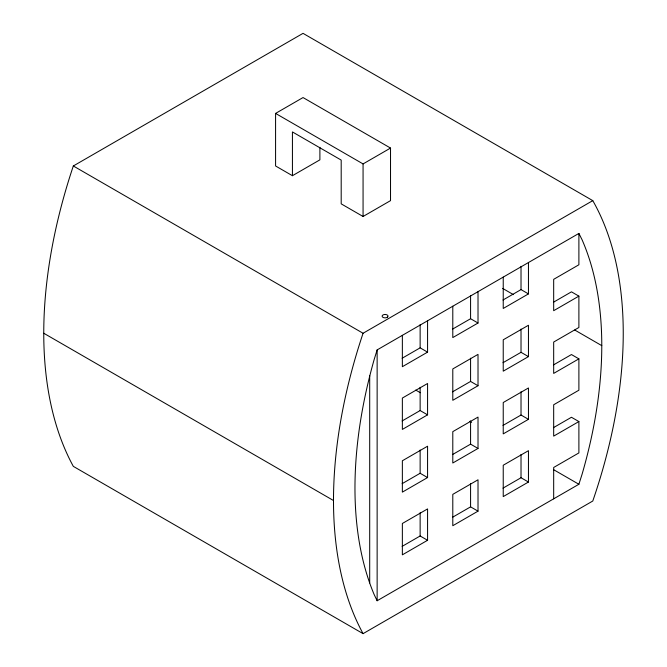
<?xml version="1.0" encoding="UTF-8"?>
<svg xmlns="http://www.w3.org/2000/svg" width="667" height="667" viewBox="0 0 667 667"><rect width="100%" height="100%" fill="white"/><g stroke="black" fill="none" stroke-linecap="round" stroke-linejoin="round"><path stroke-width="1" d="M377.138 349.908L374.129 359.63A395.197 228.164 -60 0 0 374.129 594.497L377.138 600.75L578.889 484.267L582.066 474.279A383.909 221.652 -60 0 0 582.066 239.753L578.889 233.425L377.138 349.908L377.138 600.75M73.32 165.975L303.035 33.35L592.78 200.634A414.265 239.178 -60 0 1 592.78 501.025L363.065 633.65L73.32 466.366A425.554 245.698 -60 0 1 73.32 165.975L363.065 333.258L592.78 200.634M275.579 113.415L303.035 97.557L390.528 148.066L390.528 200.634L363.065 216.483L341.196 203.86L341.196 160.088L292.429 131.933L292.429 175.704L275.579 165.975L275.579 113.415L363.065 163.924L390.528 148.066M292.429 175.704L319.893 159.847L319.893 147.349M402.126 358.246L420.135 347.849L427.572 352.143L427.572 320.785M452.559 329.123L470.577 318.726L478.014 323.02L478.014 291.662M503.001 300.008L521.019 289.603L528.456 293.897L528.456 262.54M427.572 352.143L402.359 366.7L402.359 335.343M478.014 323.02L452.793 337.577L452.793 306.22M528.456 293.897L503.235 308.462L503.235 277.105M553.443 302.243L571.452 291.838L578.889 296.131L578.889 327.489L553.677 342.054L553.677 373.403L578.889 358.846L578.889 390.203L553.677 404.761L553.677 436.118L578.889 421.561L578.889 452.918L553.677 467.475L553.677 498.833M578.889 296.131L553.677 310.697L553.677 279.34L578.889 264.774L578.889 233.425M402.126 420.96L420.135 410.555L427.572 414.849L427.572 383.5L402.359 398.057L402.359 429.415L427.572 414.849M452.559 391.837L470.577 381.441L478.014 385.734L478.014 354.377L452.793 368.934L452.793 400.292L478.014 385.734M503.001 362.715L521.019 352.318L528.456 356.612L528.456 325.254L503.235 339.811L503.235 371.169L528.456 356.612M553.443 364.949L571.452 354.552L578.889 358.846M402.126 483.675L420.135 473.27L427.572 477.564L427.572 446.206L402.359 460.772L402.359 492.129L427.572 477.564M452.559 454.552L470.577 444.147L478.014 448.441L478.014 417.092L452.793 431.649L452.793 463.006L478.014 448.441M503.001 425.429L521.019 415.032L528.456 419.326L528.456 387.969L503.235 402.526L503.235 433.883L528.456 419.326M553.443 427.664L571.452 417.267L578.889 421.561M402.126 546.381L420.135 535.985L427.572 540.278L427.572 508.921L402.359 523.478L402.359 554.836L427.572 540.278M452.559 517.259L470.577 506.862L478.014 511.155L478.014 479.798L452.793 494.364L452.793 525.721L478.014 511.155M503.001 488.144L521.019 477.739L528.456 482.033L528.456 450.684L503.235 465.241L503.235 496.598L528.456 482.033M502.635 288.402L513.457 294.639M574.737 330.023L601.776 345.639M415.766 390.087L420.277 392.696M469.843 421.311L471.644 422.353M553.66 469.701L578.889 484.267M43.755 333.242L333.5 500.525M521.019 266.341L521.019 289.603M521.019 329.056L521.019 352.318M521.019 391.762L521.019 415.032M521.019 454.477L521.019 477.739M470.577 295.464L470.577 318.726M470.577 358.171L470.577 381.441M470.577 420.885L470.577 444.147M470.577 483.6L470.577 506.862M420.135 324.579L420.135 347.849M420.135 387.294L420.135 410.555M420.135 450.008L420.135 473.27M420.135 512.723L420.135 535.985M369.701 375.796L369.701 582.925M363.065 163.924L363.065 216.483M363.065 633.65A425.554 245.698 -60 0 1 363.065 333.258M387.585 317.05L387.102 317.392A2.935 1.693 0 0 1 382.291 316.7A2.935 1.693 0 0 1 385.418 314.474A2.935 1.693 0 0 1 387.585 317.05"/></g></svg>
